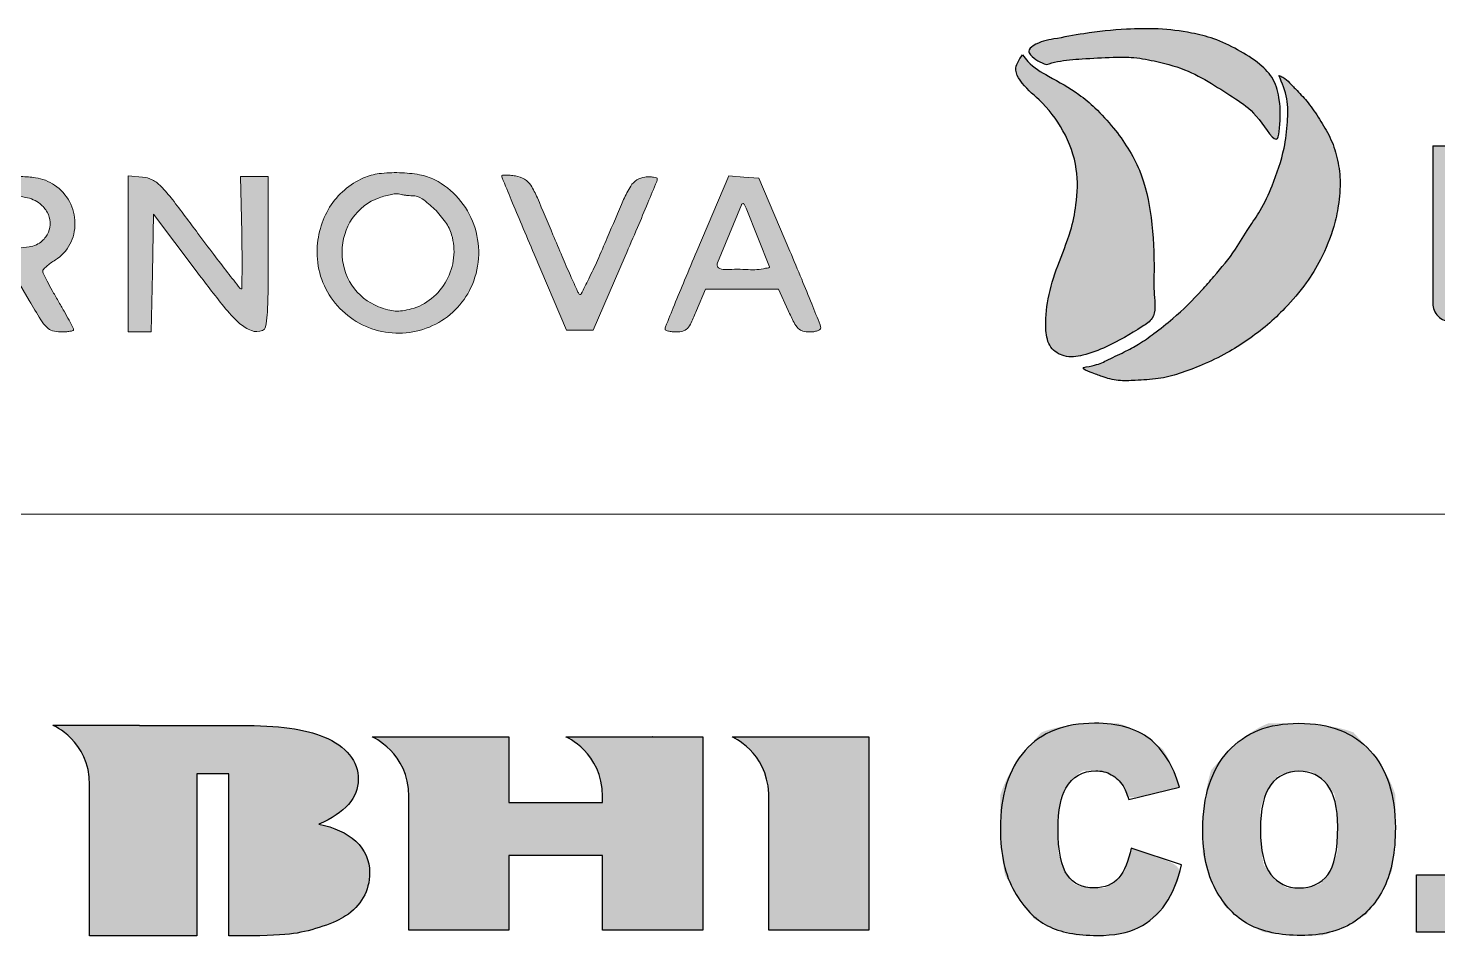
# Model space of a CAD drawing. Extents: x 0 to 841, y 0 to 594.
# Drawn here: x 732.99 to 769.82, y 66.45 to 90.16 of the extents above; entities that cross this region are included whole.
import ezdxf

# ---------------------------------------------------------------- set-up
doc = ezdxf.new("R2010")
doc.units = 0
doc.header["$LTSCALE"] = 5
doc.header["$MEASUREMENT"] = 0
doc.layers.get('0').update_dxf_attribs({"lineweight": 9})
for name, color, linetype, lineweight in [('42', 7, 'Continuous', 9), ('Border', 7, 'Continuous', 0), ('title', 7, 'Continuous', 0)]:
    doc.layers.add(name, color=color, linetype=linetype, lineweight=lineweight)
for name, color, linetype in [('doro', 4, 'Continuous'), ('Layer 1', 7, 'Continuous'), ('TITLEBOX', 7, 'Continuous')]:
    doc.layers.add(name, color=color, linetype=linetype)

# ---------------------------------------------------------------- blocks, each defined once
blk = doc.blocks.new('대우로고')
at = {"ltscale": 0.5}
h = blk.add_hatch(color=162, dxfattribs=at)
edge = h.paths.add_edge_path()
edge.add_spline(control_points=[(413.066, -198.752), (412.944, -198.703), (412.796, -198.644), (412.659, -198.447), (412.891, -198.264), (413.277, -198.203), (413.955, -198.069), (414.693, -197.995), (415.463, -197.978), (416.085, -198.058), (416.659, -198.194), (417.145, -198.432), (417.589, -198.702), (417.936, -199.057), (418.053, -199.569), (418.055, -199.937), (417.984, -200.53), (417.558, -199.8), (417.174, -199.53), (416.633, -199.184), (416.083, -198.86), (415.486, -198.7), (414.95, -198.587), (414.413, -198.595), (413.872, -198.629), (413.391, -198.658), (413.144, -198.73), (413.066, -198.752)], knot_values=[0, 0, 0, 0, 0.908542, 1.107485, 1.447068, 2.517029, 4.009223, 6.105549, 7.663693, 9.301352, 10.425245, 11.711248, 13.011158, 14.010252, 15.046556, 16.431063, 16.939195, 18.230571, 19.608918, 20.979811, 22.446038, 24.047708, 25.19379, 26.214699, 27.734616, 28.950892, 29.509081, 29.509081, 29.509081, 29.509081], degree=3, periodic=0)
h = blk.add_hatch(color=162, dxfattribs=at)
edge = h.paths.add_edge_path()
edge.add_spline(control_points=[(412.557, -198.546), (412.484, -198.654), (412.363, -198.832), (412.561, -199.207), (412.989, -199.54), (413.465, -200.149), (413.751, -200.936), (413.723, -201.678), (413.579, -202.371), (413.3, -203.013), (413.088, -203.719), (413.026, -204.305), (413.112, -204.788), (413.46, -205.005), (413.895, -204.95), (414.458, -204.727), (414.927, -204.452), (415.422, -204.125), (415.344, -203.641), (415.369, -202.95), (415.332, -202.045), (415.103, -200.976), (414.61, -200.213), (414.141, -199.698), (413.691, -199.319), (413.148, -199.006), (412.797, -198.854), (412.557, -198.546), (412.557, -198.546)], knot_values=[0, 0, 0, 0, 0.35477, 0.588247, 1.167996, 1.9969, 2.864521, 3.621546, 4.191481, 4.982473, 5.714295, 6.389706, 6.758917, 7.100017, 7.496384, 8.028336, 8.905714, 9.181042, 9.689368, 10.171474, 11.326793, 12.364417, 13.41739, 14.002468, 14.446357, 15.200659, 15.738576, 15.923665, 15.923665, 15.923665, 15.923665], degree=3, periodic=0)
h = blk.add_hatch(color=162, dxfattribs=at)
edge = h.paths.add_edge_path()
edge.add_spline(control_points=[(418.015, -198.983), (418.084, -199.147), (418.217, -199.464), (418.205, -200), (418.133, -200.628), (417.911, -201.257), (417.66, -201.826), (417.354, -202.252), (417.069, -202.749), (416.709, -203.177), (416.276, -203.679), (415.856, -204.097), (415.387, -204.456), (415.048, -204.706), (414.708, -204.881), (414.358, -205.047), (414.132, -205.161), (413.751, -205.208), (414.065, -205.325), (414.266, -205.403), (414.603, -205.5), (415, -205.474), (415.44, -205.457), (415.917, -205.334), (416.403, -205.144), (416.892, -204.915), (417.355, -204.622), (417.77, -204.306), (418.197, -203.903), (418.588, -203.445), (418.947, -202.86), (419.171, -202.3), (419.299, -201.726), (419.337, -201.23), (419.27, -200.736), (419.119, -200.296), (418.884, -199.92), (418.662, -199.576), (418.436, -199.338), (418.247, -199.146), (418.159, -199.042), (418.015, -198.983), (418.015, -198.983)], knot_values=[0, 0, 0, 0, 0.527514, 1.020217, 1.583188, 2.422106, 3.00748, 3.442684, 3.988111, 4.725467, 5.114318, 5.978941, 6.492298, 6.887401, 7.235022, 7.654875, 7.98032, 8.182909, 8.356784, 8.628757, 8.97686, 9.340187, 9.831009, 10.289921, 10.809009, 11.39694, 11.905892, 12.449692, 12.959768, 13.664185, 14.251329, 15.009733, 15.46049, 16.011675, 16.491925, 16.948998, 17.394809, 17.818699, 18.167509, 18.396414, 18.582901, 18.678537, 18.678537, 18.678537, 18.678537], degree=3, periodic=0)
h = blk.add_hatch(color=162, dxfattribs=at)
edge = h.paths.add_edge_path()
edge.add_ellipse((459.158, -202.356), major_axis=(1.479, 0.053), ratio=0.960488, start_angle=490.0876, end_angle=600.382, ccw=False)
edge.add_spline(control_points=[(458.167, -201.303), (458.296, -201.229), (458.573, -201.069), (459.043, -201.042), (459.466, -201.065), (459.82, -201.122), (460.043, -201.182), (460.159, -201.201), (460.175, -201.204)], knot_values=[0, 0, 0, 0, 1.012639, 2.177805, 3.164669, 3.946222, 4.647054, 4.755764, 4.755764, 4.755764, 4.755764], degree=3, periodic=0)
edge.add_line((460.175, -201.204), (460.123, -200.548))
edge.add_spline(control_points=[(460.123, -200.548), (459.992, -200.519), (459.593, -200.432), (459.183, -200.426), (458.908, -200.423)], knot_values=[0, 0, 0, 0, 0.925776, 2.81302, 2.81302, 2.81302, 2.81302], degree=3, periodic=0)
edge.add_ellipse((458.864, -202.356), major_axis=(-2.145, -0.078), ratio=0.900634, start_angle=266.9251, end_angle=447.1256)
edge.add_spline(control_points=[(458.827, -204.289), (458.974, -204.296), (459.303, -204.311), (459.749, -204.276), (460.044, -204.231), (460.158, -204.214)], knot_values=[0, 0, 0, 0, 1.016486, 2.272444, 3.073759, 3.073759, 3.073759, 3.073759], degree=3, periodic=0)
edge.add_line((460.158, -204.214), (460.232, -203.552))
edge.add_spline(control_points=[(460.232, -203.552), (460.188, -203.564), (460.067, -203.6), (459.828, -203.66), (459.479, -203.708), (459.099, -203.721), (458.744, -203.713), (458.556, -203.647), (458.471, -203.617)], knot_values=[0, 0, 0, 0, 0.320529, 0.867507, 1.698392, 2.745675, 3.496896, 4.115636, 4.115636, 4.115636, 4.115636], degree=3, periodic=0)
edge = h.paths.add_edge_path()
edge.add_spline(control_points=[(456.132, -203.631), (456.186, -203.561), (456.311, -203.401), (456.382, -203.077), (456.408, -202.809), (456.399, -202.653), (456.397, -202.618)], knot_values=[0, 0, 0, 0, 0.607354, 1.386825, 2.228034, 2.466254, 2.466254, 2.466254, 2.466254], degree=3, periodic=0)
edge.add_line((456.397, -202.618), (455.74, -202.618))
edge.add_spline(control_points=[(455.74, -202.618), (455.742, -202.688), (455.745, -202.822), (455.727, -202.995), (455.7, -203.096), (455.69, -203.135)], knot_values=[0, 0, 0, 0, 0.482765, 0.918897, 1.19777, 1.19777, 1.19777, 1.19777], degree=3, periodic=0)
edge.add_line((455.69, -203.135), (454.937, -202.304))
edge.add_spline(control_points=[(454.937, -202.304), (454.879, -202.226), (454.779, -202.091), (454.653, -201.89), (454.627, -201.691), (454.701, -201.539), (454.824, -201.453), (454.969, -201.41), (455.129, -201.415), (455.284, -201.402), (455.433, -201.436), (455.556, -201.481), (455.635, -201.521), (455.669, -201.538), (455.676, -201.541)], knot_values=[0, 0, 0, 0, 0.670909, 1.157377, 1.622868, 1.991554, 2.254501, 2.637679, 3.014331, 3.354599, 3.701373, 4.058559, 4.259119, 4.31359, 4.31359, 4.31359, 4.31359], degree=3, periodic=0)
edge.add_line((455.676, -201.541), (455.609, -200.966))
edge.add_spline(control_points=[(455.609, -200.966), (455.493, -200.935), (455.219, -200.863), (454.806, -200.853), (454.384, -200.91), (454.1, -201.122), (453.939, -201.377), (453.915, -201.635), (453.964, -201.912), (454.025, -202.104), (454.234, -202.267), (454.06, -202.324), (453.86, -202.426), (453.594, -202.654), (453.4, -202.933), (453.351, -203.204), (453.38, -203.478), (453.457, -203.756), (453.637, -203.974), (453.844, -204.115), (454.088, -204.252), (454.383, -204.312), (454.701, -204.321), (454.997, -204.319), (455.275, -204.254), (455.484, -204.143), (455.609, -204.078), (455.678, -203.968), (455.739, -204.064), (455.821, -204.135), (455.894, -204.214), (455.933, -204.257)], knot_values=[0, 0, 0, 0, 0.82631, 1.94802, 2.841008, 3.699017, 4.299431, 4.863851, 5.456666, 6.1692, 6.482598, 6.643027, 7.178515, 8.211259, 8.930743, 9.495098, 10.061221, 10.830147, 11.443131, 11.966615, 12.549969, 13.364206, 14.00399, 14.751436, 15.393784, 15.965374, 16.322541, 16.482021, 16.599835, 16.932854, 17.323763, 17.323763, 17.323763, 17.323763], degree=3, periodic=0)
edge.add_line((455.933, -204.257), (456.742, -204.257))
edge.add_line((456.742, -204.257), (456.132, -203.631))
edge = h.paths.add_edge_path(flags=16)
edge.add_line((455.332, -203.583), (455.181, -203.696))
edge.add_spline(control_points=[(455.181, -203.696), (455.145, -203.716), (455.052, -203.768), (454.871, -203.81), (454.663, -203.817), (454.465, -203.77), (454.293, -203.709), (454.15, -203.588), (454.074, -203.406), (454.09, -203.188), (454.192, -202.994), (454.299, -202.893), (454.349, -202.846)], knot_values=[0, 0, 0, 0, 0.284755, 0.729577, 1.262477, 1.707943, 2.128407, 2.509501, 2.965986, 3.427459, 3.972455, 4.439718, 4.439718, 4.439718, 4.439718], degree=3, periodic=0)
edge.add_line((454.328, -202.86), (454.516, -202.733))
edge.add_line((454.516, -202.733), (455.332, -203.583))
h.paths.add_polyline_path([(450.694, -202.63), (452.872, -202.63), (452.872, -202.008), (450.694, -202.008), (450.694, -201.073), (453.046, -201.073), (453.046, -200.48), (449.758, -200.48), (449.758, -203.834, 0.414214), (450.148, -204.224), (453.098, -204.224), (453.098, -203.624), (450.694, -203.624)])
edge = h.paths.add_edge_path()
edge.add_ellipse((446.04, -202.352), major_axis=(2.197, 0), ratio=0.898868, start_angle=0, end_angle=360)
edge = h.paths.add_edge_path(flags=16)
edge.add_ellipse((446.04, -202.352), major_axis=(0, -1.349), ratio=0.915654, start_angle=0, end_angle=360)
edge = h.paths.add_edge_path()
edge.add_ellipse((441.391, -202.352), major_axis=(2.197, 0), ratio=0.898868, start_angle=0, end_angle=360)
edge = h.paths.add_edge_path(flags=16)
edge.add_ellipse((441.391, -202.352), major_axis=(0, -1.349), ratio=0.915654, start_angle=0, end_angle=360)
h.paths.add_polyline_path([(436.695, -200.48), (435.741, -200.48), (436.121, -201.481), (435.505, -202.946), (434.589, -200.48), (433.661, -200.48), (435.092, -204.224), (435.706, -204.224), (436.475, -202.417), (437.191, -204.224), (437.786, -204.224), (439.413, -200.48), (438.479, -200.48), (437.536, -202.83)])
h.paths.add_polyline_path([(430.068, -200.48), (430.068, -203.834, 0.414214), (430.458, -204.224), (433.408, -204.224), (433.408, -203.624), (431.004, -203.624), (431.004, -202.63), (433.182, -202.63), (433.182, -202.008), (431.004, -202.008), (431.004, -201.073), (433.356, -201.073), (433.356, -200.48)])
h.paths.add_polyline_path([(428.101, -200.48), (427.009, -200.48), (425.18, -204.224), (426.186, -204.224), (426.567, -203.377), (428.548, -203.377), (428.924, -204.224), (429.959, -204.224)])
h.paths.add_polyline_path([(428.277, -202.766), (426.841, -202.766), (427.564, -201.158)], flags=16)
h.paths.add_polyline_path([(423.764, -200.48), (421.292, -200.48), (421.292, -203.834, 0.414214), (421.682, -204.224), (423.764, -204.224, 0.883279)])
h.paths.add_polyline_path([(423.192, -203.622), (422.271, -203.622), (422.271, -201.075), (423.144, -201.075, -1)], flags=16)
at = {"color": 162, "ltscale": 0.5}
blk.add_lwpolyline([(421.292, -200.48), (421.292, -203.834, 0.414214), (421.682, -204.224), (423.764, -204.224)], format="xyb", dxfattribs=at)
blk.add_lwpolyline([(421.292, -200.48), (423.764, -200.48)], dxfattribs=at)
for points in [[(413.066, -198.752), (412.73, -198.544), (412.69, -198.467), (412.785, -198.354), (413.227, -198.208), (413.866, -198.095), (414.772, -198), (415.45, -197.995), (416.157, -198.082), (416.63, -198.205), (417.138, -198.438), (417.611, -198.748), (417.898, -199.075), (418.026, -199.507), (418.032, -200.109), (417.986, -200.325), (417.594, -199.922), (417.15, -199.519), (416.648, -199.198), (416.087, -198.894), (415.421, -198.69), (414.93, -198.603), (414.487, -198.597), (413.826, -198.632), (413.301, -198.69), (413.066, -198.752)], [(412.557, -198.546), (412.418, -198.873), (412.508, -199.088), (412.912, -199.505), (413.419, -200.16), (413.704, -200.98), (413.697, -201.737), (413.579, -202.294), (413.308, -203.037), (413.106, -203.741), (413.058, -204.414), (413.162, -204.769), (413.447, -204.956), (413.843, -204.942), (414.343, -204.762), (415.108, -204.331), (415.318, -204.153), (415.362, -203.646), (415.358, -203.164), (415.296, -202.011), (415.046, -201.004), (414.496, -200.105), (414.1, -199.675), (413.759, -199.39), (413.113, -199.001), (412.675, -198.689), (412.557, -198.546)], [(418.015, -198.983), (418.184, -199.482), (418.199, -199.975), (418.127, -200.533), (417.871, -201.332), (417.619, -201.861), (417.381, -202.225), (417.09, -202.686), (416.633, -203.265), (416.377, -203.557), (415.758, -204.161), (415.355, -204.479), (415.031, -204.705), (414.725, -204.87), (414.347, -205.054), (414.042, -205.165), (413.847, -205.223), (414.002, -205.302), (414.257, -205.396), (414.596, -205.478), (414.959, -205.478), (415.448, -205.439), (415.894, -205.331), (416.38, -205.148), (416.909, -204.892), (417.341, -204.622), (417.773, -204.292), (418.144, -203.942), (418.597, -203.403), (418.904, -202.902), (419.184, -202.198), (419.282, -201.757), (419.318, -201.207), (419.253, -200.732), (419.102, -200.3), (418.879, -199.914), (418.638, -199.565), (418.404, -199.307), (418.246, -199.141), (418.102, -199.023), (418.015, -198.983)]]:
    blk.add_spline(points, degree=3, dxfattribs=at)
blk = doc.blocks.new('ge logo')
at = {"layer": 'title'}
h = blk.add_hatch(color=256, dxfattribs=at)
h.dxf.hatch_style = 1
h.paths.add_polyline_path([(348.791, 39.875), (347.771, 39.907), (347.771, 39.572), (348.438, 39.572), (348.405, 39.048, 0.055508), (348.115, 38.977, -0.287107), (347.274, 39.155, -1.033049), (348.496, 40.342), (348.669, 40.563, 0.28308), (348.635, 40.643, 0.169644), (347.769, 40.897, 0.146962), (347.081, 40.652, 0.153896), (346.764, 40.219, 0.12739), (346.707, 39.428, 0.212765), (347.105, 38.848, 0.306185), (348.822, 38.922)])
h.paths.add_polyline_path([(349.859, 39.958), (349.876, 40.247), (349.893, 40.536), (350.568, 40.552), (351.243, 40.567), (351.243, 40.703), (351.243, 40.839), (350.388, 40.839), (349.532, 40.839), (349.547, 39.751), (349.562, 38.662), (350.389, 38.662), (351.216, 38.662), (351.233, 38.812), (351.25, 38.962), (350.571, 38.978), (349.893, 38.993), (349.893, 39.296), (349.893, 39.599), (350.458, 39.615), (351.023, 39.631), (351.023, 39.794), (351.023, 39.958), (350.441, 39.958)])
h.paths.add_polyline_path([(353.596, 38.695, 0.174698), (353.697, 38.644, 0.037105), (353.758, 38.642, 0.037985), (353.819, 38.648, 0.040818), (353.871, 38.662, 0.110987), (353.902, 38.682, 0.087356), (353.935, 38.729, 0.001357), (354.075, 39.031, 0.00357), (354.235, 39.383, 0.00235), (354.413, 39.791), (354.868, 40.845), (354.671, 40.829), (354.474, 40.812), (354.14, 40.01, -0.004324), (354.008, 39.701, -0.006819), (353.89, 39.439, -0.002488), (353.771, 39.206, -0.622081), (353.729, 39.205, -0.00315), (353.621, 39.423, -0.008876), (353.5, 39.684, -0.005389), (353.365, 39.996, 0.002668), (353.136, 40.534, 0.040442), (353.041, 40.714, 0.121142), (352.951, 40.799, 0.089812), (352.822, 40.845, 0.005166), (352.745, 40.856, 0.008716), (352.68, 40.864, 0.003068), (352.625, 40.87, 1.024276), (352.62, 40.864, 0.000035), (352.757, 40.536, 0.000573), (352.906, 40.18, 0.000348), (353.084, 39.758, 0.002277), (353.368, 39.094, 0.023522), (353.499, 38.827, 0.064051)])
h.paths.add_polyline_path([(355.389, 39.751), (355.404, 38.662), (356.231, 38.662), (357.058, 38.662), (357.075, 38.812), (357.092, 38.962), (356.42, 38.978), (355.748, 38.993), (355.747, 39.296), (355.747, 39.599), (356.306, 39.615), (356.865, 39.631), (356.865, 39.794), (356.865, 39.958), (356.3, 39.958), (355.735, 39.958), (355.742, 40.247), (355.749, 40.536), (356.417, 40.552), (357.085, 40.567), (357.085, 40.703), (357.085, 40.839), (356.23, 40.839), (355.374, 40.839)])
h.paths.add_polyline_path([(359.416, 39.656, 0.131561), (359.621, 39.877, 0.124602), (359.694, 40.177, 0.121625), (359.616, 40.481, 0.121742), (359.406, 40.713, 0.053187), (359.274, 40.783, 0.060082), (359.136, 40.82, 0.030567), (358.931, 40.836, 0.004391), (358.51, 40.839), (357.802, 40.839), (357.802, 39.737), (357.802, 38.635), (357.965, 38.635), (358.128, 38.635), (358.144, 39.062), (358.16, 39.489), (358.474, 39.506), (358.789, 39.522), (359.047, 39.079, 0.006606), (359.208, 38.809, 0.058109), (359.294, 38.701, 0.124184), (359.376, 38.652, 0.073037), (359.49, 38.635, 0.016083), (359.561, 38.637, 0.026273), (359.621, 38.644, 0.02438), (359.666, 38.654, 0.636356), (359.677, 38.674, 0.00236), (359.611, 38.8, 0.00519), (359.539, 38.929, 0.003415), (359.455, 39.076, -0.00528), (359.371, 39.224, -0.007739), (359.3, 39.356, -0.004594), (359.24, 39.481, -0.3169), (359.247, 39.522, -0.020574), (359.29, 39.564, -0.022798), (359.348, 39.61, -0.016627)])
h.paths.add_polyline_path([(359.147, 39.871, -0.060447), (359.044, 39.84, -0.035521), (358.892, 39.824, -0.008341), (358.636, 39.82), (358.16, 39.82), (358.144, 40.192), (358.127, 40.564), (358.591, 40.564, -0.009098), (358.843, 40.559, -0.03729), (358.994, 40.542, -0.059691), (359.103, 40.508, -0.060712), (359.2, 40.45, -0.097805), (359.301, 40.331, -0.115115), (359.343, 40.19, -0.117763), (359.317, 40.047, -0.105788), (359.229, 39.925, -0.079995)], flags=16)
h.paths.add_polyline_path([(361.412, 39.499, 0.006905), (361.8, 38.997, 0.04132), (362.026, 38.756, 0.094042), (362.194, 38.654, 0.183184), (362.348, 38.655, 0.260443), (362.394, 38.709, 0.027679), (362.416, 38.879, 0.016217), (362.428, 39.172, 0.002427), (362.431, 39.763), (362.431, 40.839), (362.234, 40.839), (362.037, 40.839), (362.055, 40.04, -0.003218), (362.06, 39.734, -0.005417), (362.06, 39.477, -0.001243), (362.056, 39.246, -0.295985), (362.028, 39.256, -0.000531), (361.855, 39.478, -0.003046), (361.661, 39.731, -0.001883), (361.436, 40.031, 0.00308), (361.074, 40.511, 0.031276), (360.91, 40.7, 0.080556), (360.788, 40.79, 0.0974), (360.651, 40.829), (360.447, 40.846), (360.447, 39.741), (360.447, 38.635), (360.611, 38.635), (360.775, 38.635), (360.79, 39.47), (360.805, 40.305)])
h.paths.add_polyline_path([(363.169, 40.1, 0.066369), (363.123, 39.765, 0.17437), (363.381, 39.041, 0.171549), (364.042, 38.641, 0.172451), (364.804, 38.747, 0.175859), (365.322, 39.309, 0.093036), (365.412, 39.731, 0.092753), (365.343, 40.156, 0.093252), (365.125, 40.527, 0.095224), (364.789, 40.79, 0.074577), (364.575, 40.862, 0.03718), (364.289, 40.891, 0.037173), (364.001, 40.878, 0.073618), (363.781, 40.817, 0.075141), (363.511, 40.646, 0.074397), (363.301, 40.401, 0.072589)])
h.paths.add_polyline_path([(363.622, 40.242, -0.159998), (364.002, 40.536, -0.018879), (364.092, 40.564, -0.021791), (364.179, 40.584, -0.02832), (364.278, 40.596, 0.049274), (364.331, 40.579, 0.0152), (364.378, 40.571, 0.014986), (364.428, 40.566, 0.020418), (364.473, 40.564, -0.152964), (364.611, 40.521, -0.04367), (364.786, 40.375, -0.044093), (364.942, 40.19, -0.080605), (365.028, 40.013, -0.101318), (365.057, 39.685, -0.096499), (364.957, 39.365, -0.097467), (364.745, 39.109, -0.105772), (364.457, 38.962, -0.027869), (364.332, 38.936, -0.054718), (364.23, 38.931, -0.05185), (364.127, 38.949, -0.022637), (363.994, 38.993, -0.157459), (363.617, 39.296, -0.147599), (363.476, 39.771, -0.148659)], flags=16)
h.paths.add_polyline_path([(366.657, 38.662), (366.845, 38.662), (367.033, 38.662), (367.486, 39.71, 0.001353), (367.66, 40.114, 0.002135), (367.807, 40.462, 0.000497), (367.934, 40.768, 0.090504), (367.941, 40.802, 0.323174), (367.93, 40.818, 0.049108), (367.89, 40.828, 0.039614), (367.833, 40.833, 0.023672), (367.766, 40.829, 0.119346), (367.651, 40.789, 0.111459), (367.565, 40.701, 0.036131), (367.465, 40.51, 0.002675), (367.233, 39.969, -0.005554), (367.094, 39.649, -0.00963), (366.97, 39.387, -0.004396), (366.853, 39.156, -0.121913), (366.813, 39.207, -0.00128), (366.711, 39.436, -0.00336), (366.595, 39.703, -0.002214), (366.464, 40.013, 0.002807), (366.243, 40.535, 0.040285), (366.149, 40.714, 0.118584), (366.061, 40.799, 0.092078), (365.935, 40.845, 0.015145), (365.859, 40.855, 0.025994), (365.796, 40.858, 0.02491), (365.749, 40.856, 0.731254), (365.736, 40.839, 0.000277), (365.874, 40.506, 0.001543), (366.022, 40.151, 0.000962), (366.198, 39.737)])
h.paths.add_polyline_path([(368.329, 39.37, 0.002233), (368.183, 39.018, 0.000476), (368.057, 38.707, 0.104593), (368.051, 38.676, 0.284876), (368.062, 38.66, 0.04466), (368.099, 38.647, 0.038342), (368.151, 38.638, 0.02437), (368.213, 38.635, 0.069061), (368.305, 38.648, 0.135612), (368.367, 38.686, 0.078153), (368.422, 38.766, 0.012733), (368.498, 38.938), (368.624, 39.241), (369.141, 39.241), (369.657, 39.241), (369.796, 38.938, 0.012929), (369.879, 38.767, 0.074964), (369.938, 38.686, 0.12845), (370.003, 38.648, 0.069977), (370.096, 38.635, 0.03366), (370.158, 38.639, 0.051516), (370.21, 38.652, 0.066869), (370.246, 38.67, 0.245576), (370.257, 38.692, 0.095183), (370.249, 38.734, 0.000855), (370.128, 39.035, 0.0029), (369.987, 39.381, 0.001864), (369.819, 39.781), (369.38, 40.812), (369.167, 40.828), (368.954, 40.845), (368.502, 39.781, 0.001405)])
h.paths.add_polyline_path([(368.792, 39.613), (369.141, 40.443, -0.652464), (369.171, 40.444), (369.198, 40.387), (369.537, 39.546, 0.031742), (369.475, 39.537, -0.06847), (369.229, 39.518, 0.026977), (368.922, 39.519, -0.095149), (368.829, 39.533, -0.431809)], flags=16)
for points in [[(358.789, 39.522), (359.047, 39.079, 0.006606), (359.208, 38.809, 0.058109), (359.294, 38.701, 0.124184), (359.376, 38.652, 0.073037), (359.49, 38.635, 0.016083), (359.561, 38.637, 0.026273), (359.621, 38.644, 0.02438), (359.666, 38.654, 0.338034), (359.675, 38.667, 0.122053), (359.67, 38.689, 0.002091), (359.611, 38.8, 0.005191), (359.539, 38.929, 0.003415), (359.455, 39.076, -0.00528), (359.371, 39.224, -0.007741), (359.3, 39.356, -0.004176), (359.243, 39.468, -0.127291), (359.237, 39.499, -0.18269), (359.247, 39.522, -0.020573), (359.29, 39.564, -0.0228), (359.348, 39.61, -0.016627), (359.416, 39.656, 0.13156), (359.621, 39.877, 0.124603), (359.694, 40.177, 0.121625), (359.616, 40.481, 0.121755), (359.405, 40.713, 0.053173), (359.274, 40.783, 0.060084), (359.136, 40.82, 0.030567), (358.931, 40.836, 0.004391)], [(369.132, 40.438), (368.792, 39.613, 0.431809), (368.829, 39.533, 0.095149), (368.922, 39.519, -0.026977), (369.229, 39.518, 0.06847), (369.475, 39.537, -0.023874), (369.522, 39.544, 0.398142), (369.533, 39.557), (369.198, 40.387), (369.171, 40.444, 0.293592), (369.156, 40.453, 0.143077), (369.142, 40.449, 0.146471), (369.132, 40.438, 1.526664)]]:
    blk.add_lwpolyline(points, format="xyb")
for points in [[(360.447, 39.741), (360.447, 38.635), (360.611, 38.635), (360.775, 38.635), (360.79, 39.47), (360.805, 40.305), (361.412, 39.499, 0.006905), (361.8, 38.997, 0.04132), (362.026, 38.756, 0.094042), (362.194, 38.654, 0.183184), (362.348, 38.655, 0.260442), (362.394, 38.709, 0.027679), (362.416, 38.879, 0.016217), (362.428, 39.172, 0.002427), (362.431, 39.763), (362.431, 40.839), (362.234, 40.839), (362.037, 40.839), (362.055, 40.04, -0.003219), (362.06, 39.734, -0.005415), (362.06, 39.477, -0.001196), (362.056, 39.254, -0.454157), (362.045, 39.245, -0.191726), (362.028, 39.256, -0.000531), (361.855, 39.478, -0.003046), (361.661, 39.731, -0.001883), (361.436, 40.031, 0.00308), (361.074, 40.511, 0.031276), (360.91, 40.7, 0.080555), (360.788, 40.79, 0.097402), (360.651, 40.829), (360.447, 40.846)], [(363.781, 40.817, 0.07514), (363.511, 40.646, 0.074396), (363.301, 40.401, 0.07259), (363.169, 40.1, 0.066368), (363.123, 39.765, 0.174371), (363.381, 39.041, 0.171549), (364.042, 38.641, 0.17245), (364.804, 38.747, 0.17586), (365.322, 39.309, 0.093036), (365.412, 39.731, 0.092753), (365.343, 40.156, 0.093245), (365.125, 40.527, 0.095232), (364.789, 40.79, 0.074577), (364.575, 40.862, 0.03718), (364.289, 40.891, 0.037173), (364.001, 40.878, 0.07362)], [(365.739, 40.845, 0.091637), (365.744, 40.82, 0.000261), (365.874, 40.506, 0.001543), (366.022, 40.152, 0.000962), (366.198, 39.737), (366.657, 38.662), (366.845, 38.662), (367.033, 38.662), (367.486, 39.71, 0.001353), (367.66, 40.114, 0.002137), (367.807, 40.462, 0.000497), (367.934, 40.768, 0.090505), (367.941, 40.802, 0.323175), (367.93, 40.818, 0.049107), (367.89, 40.828, 0.039615), (367.833, 40.833, 0.023671), (367.766, 40.829, 0.119347), (367.651, 40.789, 0.111459), (367.565, 40.701, 0.036131), (367.465, 40.51, 0.002675), (367.233, 39.969, -0.005554), (367.094, 39.649, -0.009629), (366.97, 39.387, -0.004053), (366.862, 39.173, -0.519853), (366.837, 39.17, -0.081644), (366.813, 39.207, -0.00128), (366.711, 39.436, -0.003359), (366.595, 39.703, -0.002214), (366.464, 40.013, 0.002807), (366.243, 40.535, 0.040285), (366.149, 40.714, 0.118585), (366.061, 40.799, 0.092077), (365.935, 40.845, 0.015145), (365.859, 40.855, 0.025994), (365.796, 40.858, 0.02491), (365.749, 40.856, 0.393037)], [(368.502, 39.781, 0.001405), (368.329, 39.37, 0.002233), (368.183, 39.018, 0.000476), (368.057, 38.707, 0.104593), (368.051, 38.676, 0.284876), (368.062, 38.66, 0.044659), (368.099, 38.647, 0.038343), (368.151, 38.638, 0.02437), (368.213, 38.635, 0.069061), (368.305, 38.648, 0.135612), (368.367, 38.686, 0.078153), (368.422, 38.766, 0.012733), (368.498, 38.938), (368.624, 39.241), (369.141, 39.241), (369.657, 39.241), (369.796, 38.938, 0.012929), (369.879, 38.767, 0.074964), (369.938, 38.686, 0.12845), (370.003, 38.648, 0.069977), (370.096, 38.635, 0.033661), (370.158, 38.639, 0.051515), (370.21, 38.652, 0.066869), (370.246, 38.67, 0.245577), (370.257, 38.692, 0.095183), (370.249, 38.734, 0.000855), (370.128, 39.035, 0.0029), (369.987, 39.381, 0.001864), (369.819, 39.781), (369.38, 40.812), (369.167, 40.828), (368.954, 40.845)], [(359.2, 40.45, -0.097805), (359.301, 40.331, -0.115114), (359.343, 40.19, -0.117763), (359.317, 40.047, -0.105788), (359.229, 39.925, -0.079995), (359.147, 39.871, -0.060447), (359.044, 39.84, -0.035521), (358.892, 39.824, -0.008341), (358.636, 39.82), (358.16, 39.82), (358.144, 40.192), (358.127, 40.564), (358.591, 40.564, -0.009098), (358.843, 40.559, -0.03729), (358.994, 40.542, -0.059692), (359.103, 40.508, -0.060713)], [(364.473, 40.564, -0.152964), (364.611, 40.521, -0.043671), (364.786, 40.375, -0.044092), (364.942, 40.19, -0.080604), (365.028, 40.013, -0.101318), (365.057, 39.685, -0.096499), (364.957, 39.365, -0.097467), (364.745, 39.109, -0.105773), (364.457, 38.962, -0.027868), (364.332, 38.936, -0.054719), (364.23, 38.931, -0.051849), (364.127, 38.949, -0.022637), (363.994, 38.993, -0.157452), (363.617, 39.296, -0.147606), (363.476, 39.771, -0.148659), (363.622, 40.242, -0.159999), (364.002, 40.536, -0.018879), (364.092, 40.564, -0.021791), (364.179, 40.584, -0.0215), (364.254, 40.594, -0.106353), (364.296, 40.589, 0.032282), (364.331, 40.579, 0.015198), (364.378, 40.571, 0.014989), (364.428, 40.566, 0.020417)]]:
    blk.add_lwpolyline(points, format="xyb", close=True)
blk = doc.blocks.new('BHI')
at = {"layer": 'Layer 1', "true_color": 0x004081}
h = blk.add_hatch(color=156, dxfattribs=at)
h.dxf.hatch_style = 2
edge = h.paths.add_edge_path()
edge.add_spline(control_points=[(-17479.4, -93628.8), (-17479.4, -93628.8), (-17479.4, -93628.8), (-17459.6, -93660.7), (-17446.6, -93703.7), (-17446.6, -93703.7), (-17547.6, -93728.4), (-17547.6, -93728.4), (-17551.2, -93716), (-17554.9, -93706.9), (-17558.7, -93701.2), (-17565, -93691.6), (-17572.8, -93684.2), (-17582.1, -93679), (-17591.3, -93673.8), (-17601.6, -93671.2), (-17612.8, -93671.2), (-17638.7, -93671.2), (-17658.5, -93682.7), (-17672.2, -93705.6), (-17682.5, -93722.7), (-17687.7, -93749.4), (-17687.7, -93785.8), (-17687.7, -93830.9), (-17681.5, -93861.9), (-17669.1, -93878.6), (-17656.7, -93895.4), (-17639.3, -93903.7), (-17616.8, -93903.7), (-17595, -93903.7), (-17578.5, -93897), (-17567.3, -93883.5), (-17556.2, -93870), (-17548.1, -93850.4), (-17542.9, -93824.6), (-17542.9, -93824.6), (-17442.8, -93857.9), (-17442.8, -93857.9), (-17449.5, -93888.8), (-17460.1, -93914.6), (-17474.5, -93935.4), (-17489, -93956.1), (-17506.9, -93971.7), (-17528.3, -93982.2), (-17549.7, -93992.8), (-17576.9, -93998), (-17609.9, -93998), (-17650.2, -93998), (-17683, -93991.6), (-17708.4, -93978.8), (-17733.8, -93965.9), (-17755.7, -93943.3), (-17774.3, -93910.9), (-17792.8, -93878.5), (-17802.1, -93837), (-17802.1, -93786.5), (-17802.1, -93719.1), (-17785.8, -93667.4), (-17753.3, -93631.2), (-17720.8, -93595), (-17674.9, -93576.9), (-17615.5, -93576.9), (-17569, -93576.9), (-17532.5, -93587.3), (-17505.9, -93608), (-17479.4, -93628.8)], knot_values=[0, 0, 0, 0, 0.0001, 0.0002, 1, 1, 1, 2, 2, 2, 3, 3, 3, 4, 4, 4, 5, 5, 5, 6, 6, 6, 7, 7, 7, 8, 8, 8, 9, 9, 9, 10, 10, 10, 11, 11, 11, 12, 12, 12, 13, 13, 13, 14, 14, 14, 15, 15, 15, 16, 16, 16, 17, 17, 17, 18, 18, 18, 19, 19, 19, 20, 20, 20, 21, 21, 21, 21], degree=3, periodic=0)
h = blk.add_hatch(color=156, dxfattribs=at)
h.dxf.hatch_style = 2
edge = h.paths.add_edge_path()
edge.add_spline(control_points=[(-17279.4, -93858.8), (-17279.4, -93858.8), (-17279.4, -93858.8), (-17286.2, -93829.3), (-17286.2, -93788.2), (-17286.2, -93746.8), (-17279.3, -93717.1), (-17265.4, -93699.1), (-17251.5, -93681.2), (-17233.2, -93672.2), (-17210.4, -93672.2), (-17186.6, -93672.2), (-17167.8, -93681), (-17153.8, -93698.7), (-17139.8, -93716.4), (-17132.8, -93744.4), (-17132.8, -93782.7), (-17132.8, -93828.2), (-17139.5, -93859.8), (-17152.8, -93877.4), (-17166.2, -93894.9), (-17185.1, -93903.7), (-17209.5, -93903.7), (-17233.1, -93903.7), (-17251.8, -93894.7), (-17265.6, -93876.8), (-17279.4, -93858.8)], knot_values=[0, 0, 0, 0, 0.0001, 0.0002, 1, 1, 1, 2, 2, 2, 3, 3, 3, 4, 4, 4, 5, 5, 5, 6, 6, 6, 7, 7, 7, 8, 8, 8, 8], degree=3, periodic=0)
edge = h.paths.add_edge_path()
edge.add_spline(control_points=[(-17101.6, -93595.1), (-17101.6, -93595.1), (-17101.6, -93595.1), (-17148.8, -93576.9), (-17210.1, -93576.9), (-17270.1, -93576.9), (-17316.8, -93595.4), (-17350.3, -93632.5), (-17383.8, -93669.5), (-17400.6, -93721.3), (-17400.6, -93787.8), (-17400.6, -93835.4), (-17392.1, -93875), (-17375.2, -93906.7), (-17358.2, -93938.3), (-17336.2, -93961.5), (-17308.9, -93976.1), (-17281.7, -93990.7), (-17247.3, -93998), (-17205.7, -93998), (-17164.7, -93998), (-17130.6, -93989.6), (-17103.2, -93972.6), (-17075.8, -93955.7), (-17054.8, -93932), (-17040.3, -93901.5), (-17025.8, -93871.1), (-17018.5, -93832), (-17018.5, -93784.4), (-17018.5, -93718.9), (-17035.1, -93667.9), (-17068.3, -93631.5), (-17101.6, -93595.1)], knot_values=[0, 0, 0, 0, 0.0001, 0.0002, 1, 1, 1, 2, 2, 2, 3, 3, 3, 4, 4, 4, 5, 5, 5, 6, 6, 6, 7, 7, 7, 8, 8, 8, 9, 9, 9, 10, 10, 10, 10], degree=3, periodic=0)
h = blk.add_hatch(color=156, dxfattribs=at)
h.dxf.hatch_style = 2
edge = h.paths.add_edge_path()
edge.add_spline(control_points=[(-19609.1, -93699.3), (-19609.1, -93699.3), (-19609.1, -93699.3), (-19609.1, -93699.3), (-19609.1, -93998.7), (-19609.1, -93998.7), (-19609.1, -93998.7), (-19396.2, -93998.7), (-19396.2, -93998.7), (-19396.2, -93998.7), (-19396.2, -93677.1), (-19396.2, -93677.1), (-19396.2, -93677.1), (-19333.2, -93677.1), (-19333.2, -93677.1), (-19333.2, -93677.1), (-19333.2, -93998.7), (-19333.2, -93998.7), (-19333.2, -93998.7), (-19303.9, -93998.7), (-19303.9, -93998.7), (-19257.1, -93998.7), (-19224.1, -93997.2), (-19204.8, -93994.3), (-19185.5, -93991.4), (-19166, -93986.5), (-19146.2, -93979.8), (-19126.5, -93973.2), (-19111.6, -93966.3), (-19101.2, -93959.3), (-19086.2, -93949.4), (-19074.6, -93937.2), (-19066.2, -93922.7), (-19057.9, -93908.2), (-19053.7, -93891.8), (-19053.7, -93873.8), (-19053.7, -93848.9), (-19062.8, -93828), (-19081, -93811.2), (-19099.2, -93794.3), (-19123.8, -93783), (-19154.5, -93777.4), (-19102.3, -93754.2), (-19076.2, -93724.6), (-19076.2, -93688.7), (-19076.2, -93651.5), (-19099.1, -93623.2), (-19145, -93603.6), (-19180.3, -93588.6), (-19235.1, -93581.1), (-19309.7, -93581.1), (-19309.7, -93581.1), (-19510.3, -93581.1), (-19510.3, -93581.1), (-19510.3, -93581.1), (-19510.2, -93580.9), (-19510.2, -93580.9), (-19510.2, -93580.9), (-19682.1, -93580.9), (-19682.1, -93580.9), (-19682.1, -93580.9), (-19609.1, -93611.3), (-19609.1, -93699.3), (-19609.1, -93699.3), (-19609.1, -93699.3), (-19609.1, -93699.3)], knot_values=[0, 0, 0, 0, 0.0001, 0.0002, 1, 1, 1, 2, 2, 2, 3, 3, 3, 4, 4, 4, 5, 5, 5, 6, 6, 6, 7, 7, 7, 8, 8, 8, 9, 9, 9, 10, 10, 10, 11, 11, 11, 12, 12, 12, 13, 13, 13, 14, 14, 14, 15, 15, 15, 16, 16, 16, 17, 17, 17, 18, 18, 18, 19, 19, 19, 20, 20, 20, 21, 21, 21, 21], degree=3, periodic=0)
h = blk.add_hatch(color=156, dxfattribs=at)
h.dxf.hatch_style = 2
edge = h.paths.add_edge_path()
edge.add_spline(control_points=[(-18591.4, -93733.9), (-18591.4, -93733.9), (-18591.4, -93733.9), (-18591.4, -93733.9), (-18777.3, -93733.9), (-18777.3, -93733.9), (-18777.3, -93733.9), (-18777.3, -93604), (-18777.3, -93604), (-18777.3, -93604), (-18877, -93604), (-18877, -93604), (-18877, -93604), (-18877, -93603.9), (-18877, -93603.9), (-18877, -93603.9), (-19048.8, -93603.9), (-19048.8, -93603.9), (-19048.8, -93603.9), (-18975.9, -93634.3), (-18975.9, -93722.3), (-18975.9, -93722.3), (-18975.7, -93722.3), (-18975.7, -93722.3), (-18975.7, -93722.3), (-18975.7, -93987.3), (-18975.7, -93987.3), (-18975.7, -93987.3), (-18777.3, -93987.3), (-18777.3, -93987.3), (-18777.3, -93987.3), (-18777.3, -93839), (-18777.3, -93839), (-18777.3, -93839), (-18591.4, -93839), (-18591.4, -93839), (-18591.4, -93839), (-18591.4, -93987.3), (-18591.4, -93987.3), (-18591.4, -93987.3), (-18392.5, -93987.3), (-18392.5, -93987.3), (-18392.5, -93987.3), (-18392.5, -93604), (-18392.5, -93604), (-18392.5, -93604), (-18492.7, -93604), (-18492.7, -93604), (-18492.7, -93604), (-18492.6, -93603.9), (-18492.6, -93603.9), (-18492.6, -93603.9), (-18664.5, -93603.9), (-18664.5, -93603.9), (-18664.5, -93603.9), (-18591.5, -93634.3), (-18591.5, -93722.3), (-18591.5, -93722.3), (-18591.4, -93722.2), (-18591.4, -93722.2), (-18591.4, -93722.2), (-18591.4, -93733.9), (-18591.4, -93733.9)], knot_values=[0, 0, 0, 0, 0.0001, 0.0002, 1, 1, 1, 2, 2, 2, 3, 3, 3, 4, 4, 4, 5, 5, 5, 6, 6, 6, 7, 7, 7, 8, 8, 8, 9, 9, 9, 10, 10, 10, 11, 11, 11, 12, 12, 12, 13, 13, 13, 14, 14, 14, 15, 15, 15, 16, 16, 16, 17, 17, 17, 18, 18, 18, 19, 19, 19, 20, 20, 20, 20], degree=3, periodic=0)
h = blk.add_hatch(color=156, dxfattribs=at)
h.dxf.hatch_style = 2
edge = h.paths.add_edge_path()
edge.add_spline(control_points=[(-18334.5, -93603.9), (-18334.5, -93603.9), (-18334.5, -93603.9), (-18334.5, -93603.9), (-18265.1, -93633), (-18261.8, -93716.3), (-18261.8, -93716.3), (-18261.8, -93987.3), (-18261.8, -93987.3), (-18261.8, -93987.3), (-18063.4, -93987.3), (-18063.4, -93987.3), (-18063.4, -93987.3), (-18063.4, -93604), (-18063.4, -93604), (-18063.4, -93604), (-18162.6, -93604), (-18162.6, -93604), (-18162.6, -93604), (-18162.6, -93603.9), (-18162.6, -93603.9), (-18162.6, -93603.9), (-18334.5, -93603.9), (-18334.5, -93603.9)], knot_values=[0, 0, 0, 0, 0.0001, 0.0002, 1, 1, 1, 2, 2, 2, 3, 3, 3, 4, 4, 4, 5, 5, 5, 6, 6, 6, 7, 7, 7, 7], degree=3, periodic=0)
h = blk.add_hatch(color=156, dxfattribs=at)
h.dxf.hatch_style = 2
h.paths.add_polyline_path([(-16976.4, -93878), (-16866.8, -93878), (-16866.8, -93991.4), (-16976.4, -93991.4)])
at = {"layer": 'Layer 1', "color": 156, "true_color": 0x004081}
for p, q in [((-16976.4, -93878, 0), (-16866.8, -93878, 0)), ((-16976.4, -93991.4, 0), (-16976.4, -93878, 0)), ((-16866.8, -93991.4, 0), (-16976.4, -93991.4, 0))]:
    blk.add_line(p, q, dxfattribs=at)
for points, knots in [([(-17542.9, -93824.6, 0), (-17542.9, -93824.6, 0), (-17442.8, -93857.9, 0), (-17442.8, -93857.9, 0), (-17449.5, -93888.8, 0), (-17460.1, -93914.6, 0), (-17474.5, -93935.4, 0), (-17489, -93956.1, 0), (-17506.9, -93971.7, 0), (-17528.3, -93982.2, 0), (-17549.7, -93992.8, 0), (-17576.9, -93998, 0), (-17609.9, -93998, 0), (-17650.2, -93998, 0), (-17683, -93991.6, 0), (-17708.4, -93978.8, 0), (-17733.8, -93965.9, 0), (-17755.7, -93943.3, 0), (-17774.3, -93910.9, 0), (-17792.8, -93878.5, 0), (-17802.1, -93837, 0), (-17802.1, -93786.5, 0), (-17802.1, -93719.1, 0), (-17785.8, -93667.4, 0), (-17753.3, -93631.2, 0), (-17720.8, -93595, 0), (-17674.9, -93576.9, 0), (-17615.5, -93576.9, 0), (-17569, -93576.9, 0), (-17532.5, -93587.3, 0), (-17505.9, -93608, 0), (-17479.4, -93628.8, 0), (-17459.6, -93660.7, 0), (-17446.6, -93703.7, 0), (-17446.6, -93703.7, 0), (-17547.6, -93728.4, 0), (-17547.6, -93728.4, 0), (-17551.2, -93716, 0), (-17554.9, -93706.9, 0), (-17558.7, -93701.2, 0), (-17565, -93691.6, 0), (-17572.8, -93684.2, 0), (-17582.1, -93679, 0), (-17591.3, -93673.8, 0), (-17601.6, -93671.2, 0), (-17612.8, -93671.2, 0), (-17638.7, -93671.2, 0), (-17658.5, -93682.7, 0), (-17672.2, -93705.6, 0), (-17682.5, -93722.7, 0), (-17687.7, -93749.4, 0), (-17687.7, -93785.8, 0), (-17687.7, -93830.9, 0), (-17681.5, -93861.9, 0), (-17669.1, -93878.6, 0), (-17656.7, -93895.4, 0), (-17639.3, -93903.7, 0), (-17616.8, -93903.7, 0), (-17595, -93903.7, 0), (-17578.5, -93897, 0), (-17567.3, -93883.5, 0), (-17556.2, -93870, 0), (-17548.1, -93850.4, 0), (-17542.9, -93824.6, 0)], [0, 0, 0, 0, 1, 1, 1, 2, 2, 2, 3, 3, 3, 4, 4, 4, 5, 5, 5, 6, 6, 6, 7, 7, 7, 8, 8, 8, 9, 9, 9, 10, 10, 10, 11, 11, 11, 12, 12, 12, 13, 13, 13, 14, 14, 14, 15, 15, 15, 16, 16, 16, 17, 17, 17, 18, 18, 18, 19, 19, 19, 20, 20, 20, 21, 21, 21, 21]), ([(-17375.2, -93906.7, 0), (-17358.2, -93938.3, 0), (-17336.2, -93961.5, 0), (-17308.9, -93976.1, 0), (-17281.7, -93990.7, 0), (-17247.3, -93998, 0), (-17205.7, -93998, 0), (-17164.7, -93998, 0), (-17130.6, -93989.6, 0), (-17103.2, -93972.6, 0), (-17075.8, -93955.7, 0), (-17054.8, -93932, 0), (-17040.3, -93901.5, 0), (-17025.8, -93871.1, 0), (-17018.5, -93832, 0), (-17018.5, -93784.4, 0), (-17018.5, -93718.9, 0), (-17035.1, -93667.9, 0), (-17068.3, -93631.5, 0), (-17101.6, -93595.1, 0), (-17148.8, -93576.9, 0), (-17210.1, -93576.9, 0), (-17270.1, -93576.9, 0), (-17316.8, -93595.4, 0), (-17350.3, -93632.5, 0), (-17383.8, -93669.5, 0), (-17400.6, -93721.3, 0), (-17400.6, -93787.8, 0), (-17400.6, -93835.4, 0), (-17392.1, -93875, 0), (-17375.2, -93906.7, 0)], [0, 0, 0, 0, 1, 1, 1, 2, 2, 2, 3, 3, 3, 4, 4, 4, 5, 5, 5, 6, 6, 6, 7, 7, 7, 8, 8, 8, 9, 9, 9, 10, 10, 10, 10]), ([(-19081, -93811.2, 0), (-19099.2, -93794.3, 0), (-19123.8, -93783, 0), (-19154.5, -93777.4, 0), (-19102.3, -93754.2, 0), (-19076.2, -93724.6, 0), (-19076.2, -93688.7, 0), (-19076.2, -93651.5, 0), (-19099.1, -93623.2, 0), (-19145, -93603.6, 0), (-19180.3, -93588.6, 0), (-19235.1, -93581.1, 0), (-19309.7, -93581.1, 0), (-19309.7, -93581.1, 0), (-19510.3, -93581.1, 0), (-19510.3, -93581.1, 0), (-19510.3, -93581.1, 0), (-19510.2, -93580.9, 0), (-19510.2, -93580.9, 0), (-19510.2, -93580.9, 0), (-19682.1, -93580.9, 0), (-19682.1, -93580.9, 0), (-19682.1, -93580.9, 0), (-19609.1, -93611.3, 0), (-19609.1, -93699.3, 0), (-19609.1, -93699.3, 0), (-19609.1, -93699.3, 0), (-19609.1, -93699.3, 0), (-19609.1, -93699.3, 0), (-19609.1, -93998.7, 0), (-19609.1, -93998.7, 0), (-19609.1, -93998.7, 0), (-19396.2, -93998.7, 0), (-19396.2, -93998.7, 0), (-19396.2, -93998.7, 0), (-19396.2, -93677.1, 0), (-19396.2, -93677.1, 0), (-19396.2, -93677.1, 0), (-19333.2, -93677.1, 0), (-19333.2, -93677.1, 0), (-19333.2, -93677.1, 0), (-19333.2, -93998.7, 0), (-19333.2, -93998.7, 0), (-19333.2, -93998.7, 0), (-19303.9, -93998.7, 0), (-19303.9, -93998.7, 0), (-19257.1, -93998.7, 0), (-19224.1, -93997.2, 0), (-19204.8, -93994.3, 0), (-19185.5, -93991.4, 0), (-19166, -93986.5, 0), (-19146.2, -93979.8, 0), (-19126.5, -93973.2, 0), (-19111.6, -93966.3, 0), (-19101.2, -93959.3, 0), (-19086.2, -93949.4, 0), (-19074.6, -93937.2, 0), (-19066.2, -93922.7, 0), (-19057.9, -93908.2, 0), (-19053.7, -93891.8, 0), (-19053.7, -93873.8, 0), (-19053.7, -93848.9, 0), (-19062.8, -93828, 0), (-19081, -93811.2, 0)], [0, 0, 0, 0, 1, 1, 1, 2, 2, 2, 3, 3, 3, 4, 4, 4, 5, 5, 5, 6, 6, 6, 7, 7, 7, 8, 8, 8, 9, 9, 9, 10, 10, 10, 11, 11, 11, 12, 12, 12, 13, 13, 13, 14, 14, 14, 15, 15, 15, 16, 16, 16, 17, 17, 17, 18, 18, 18, 19, 19, 19, 20, 20, 20, 21, 21, 21, 21]), ([(-18492.7, -93604, 0), (-18492.7, -93604, 0), (-18492.6, -93603.9, 0), (-18492.6, -93603.9, 0), (-18492.6, -93603.9, 0), (-18664.5, -93603.9, 0), (-18664.5, -93603.9, 0), (-18664.5, -93603.9, 0), (-18591.5, -93634.3, 0), (-18591.5, -93722.3, 0), (-18591.5, -93722.3, 0), (-18591.4, -93722.2, 0), (-18591.4, -93722.2, 0), (-18591.4, -93722.2, 0), (-18591.4, -93733.9, 0), (-18591.4, -93733.9, 0), (-18591.4, -93733.9, 0), (-18777.3, -93733.9, 0), (-18777.3, -93733.9, 0), (-18777.3, -93733.9, 0), (-18777.3, -93604, 0), (-18777.3, -93604, 0), (-18777.3, -93604, 0), (-18877, -93604, 0), (-18877, -93604, 0), (-18877, -93604, 0), (-18877, -93603.9, 0), (-18877, -93603.9, 0), (-18877, -93603.9, 0), (-19048.8, -93603.9, 0), (-19048.8, -93603.9, 0), (-19048.8, -93603.9, 0), (-18975.9, -93634.3, 0), (-18975.9, -93722.3, 0), (-18975.9, -93722.3, 0), (-18975.7, -93722.3, 0), (-18975.7, -93722.3, 0), (-18975.7, -93722.3, 0), (-18975.7, -93987.3, 0), (-18975.7, -93987.3, 0), (-18975.7, -93987.3, 0), (-18777.3, -93987.3, 0), (-18777.3, -93987.3, 0), (-18777.3, -93987.3, 0), (-18777.3, -93839, 0), (-18777.3, -93839, 0), (-18777.3, -93839, 0), (-18591.4, -93839, 0), (-18591.4, -93839, 0), (-18591.4, -93839, 0), (-18591.4, -93987.3, 0), (-18591.4, -93987.3, 0), (-18591.4, -93987.3, 0), (-18392.5, -93987.3, 0), (-18392.5, -93987.3, 0), (-18392.5, -93987.3, 0), (-18392.5, -93604, 0), (-18392.5, -93604, 0), (-18392.5, -93604, 0), (-18492.7, -93604, 0), (-18492.7, -93604, 0)], [0, 0, 0, 0, 1, 1, 1, 2, 2, 2, 3, 3, 3, 4, 4, 4, 5, 5, 5, 6, 6, 6, 7, 7, 7, 8, 8, 8, 9, 9, 9, 10, 10, 10, 11, 11, 11, 12, 12, 12, 13, 13, 13, 14, 14, 14, 15, 15, 15, 16, 16, 16, 17, 17, 17, 18, 18, 18, 19, 19, 19, 20, 20, 20, 20]), ([(-18162.6, -93604, 0), (-18162.6, -93604, 0), (-18162.6, -93603.9, 0), (-18162.6, -93603.9, 0), (-18162.6, -93603.9, 0), (-18334.5, -93603.9, 0), (-18334.5, -93603.9, 0), (-18334.5, -93603.9, 0), (-18265.1, -93633, 0), (-18261.8, -93716.3, 0), (-18261.8, -93716.3, 0), (-18261.8, -93987.3, 0), (-18261.8, -93987.3, 0), (-18261.8, -93987.3, 0), (-18063.4, -93987.3, 0), (-18063.4, -93987.3, 0), (-18063.4, -93987.3, 0), (-18063.4, -93604, 0), (-18063.4, -93604, 0), (-18063.4, -93604, 0), (-18162.6, -93604, 0), (-18162.6, -93604, 0)], [0, 0, 0, 0, 1, 1, 1, 2, 2, 2, 3, 3, 3, 4, 4, 4, 5, 5, 5, 6, 6, 6, 7, 7, 7, 7]), ([(-17265.4, -93699.1, 0), (-17251.5, -93681.2, 0), (-17233.2, -93672.2, 0), (-17210.4, -93672.2, 0), (-17186.6, -93672.2, 0), (-17167.8, -93681, 0), (-17153.8, -93698.7, 0), (-17139.8, -93716.4, 0), (-17132.8, -93744.4, 0), (-17132.8, -93782.7, 0), (-17132.8, -93828.2, 0), (-17139.5, -93859.8, 0), (-17152.8, -93877.4, 0), (-17166.2, -93894.9, 0), (-17185.1, -93903.7, 0), (-17209.5, -93903.7, 0), (-17233.1, -93903.7, 0), (-17251.8, -93894.7, 0), (-17265.6, -93876.8, 0), (-17279.4, -93858.8, 0), (-17286.2, -93829.3, 0), (-17286.2, -93788.2, 0), (-17286.2, -93746.8, 0), (-17279.3, -93717.1, 0), (-17265.4, -93699.1, 0)], [0, 0, 0, 0, 1, 1, 1, 2, 2, 2, 3, 3, 3, 4, 4, 4, 5, 5, 5, 6, 6, 6, 7, 7, 7, 8, 8, 8, 8])]:
    blk.add_open_spline(points, degree=3, knots=knots, dxfattribs=at)

msp = doc.modelspace()

# ---------------------------------------------------------------- linework, layer by layer
at = {"layer": '42', "color": 7, "linetype": 'Continuous', "lineweight": 0}
msp.add_line((677, 77.463), (827, 77.463), dxfattribs=at)

# ---------------------------------------------------------------- block references
at = {"layer": 'Border', "color": 5, "xscale": 1.844456614310275, "yscale": 1.844456614310275, "zscale": 1.844456614310275}
msp.add_blockref('ge logo', (70.773, 10.963), dxfattribs=at)
at = {"layer": 'doro', "xscale": 0.01316749766033354, "yscale": 0.01316749766033354, "zscale": 0.01316749766033354}
msp.add_blockref('BHI', (992.798, 1304.174, 0), dxfattribs=at)
at = {"layer": 'TITLEBOX', "color": 5, "xscale": 1.227118543475626, "yscale": 1.227118543475626, "zscale": 1.227118543475626}
msp.add_blockref('대우로고', (252.708, 333.103), dxfattribs=at)

doc.saveas('drawing.dxf')
